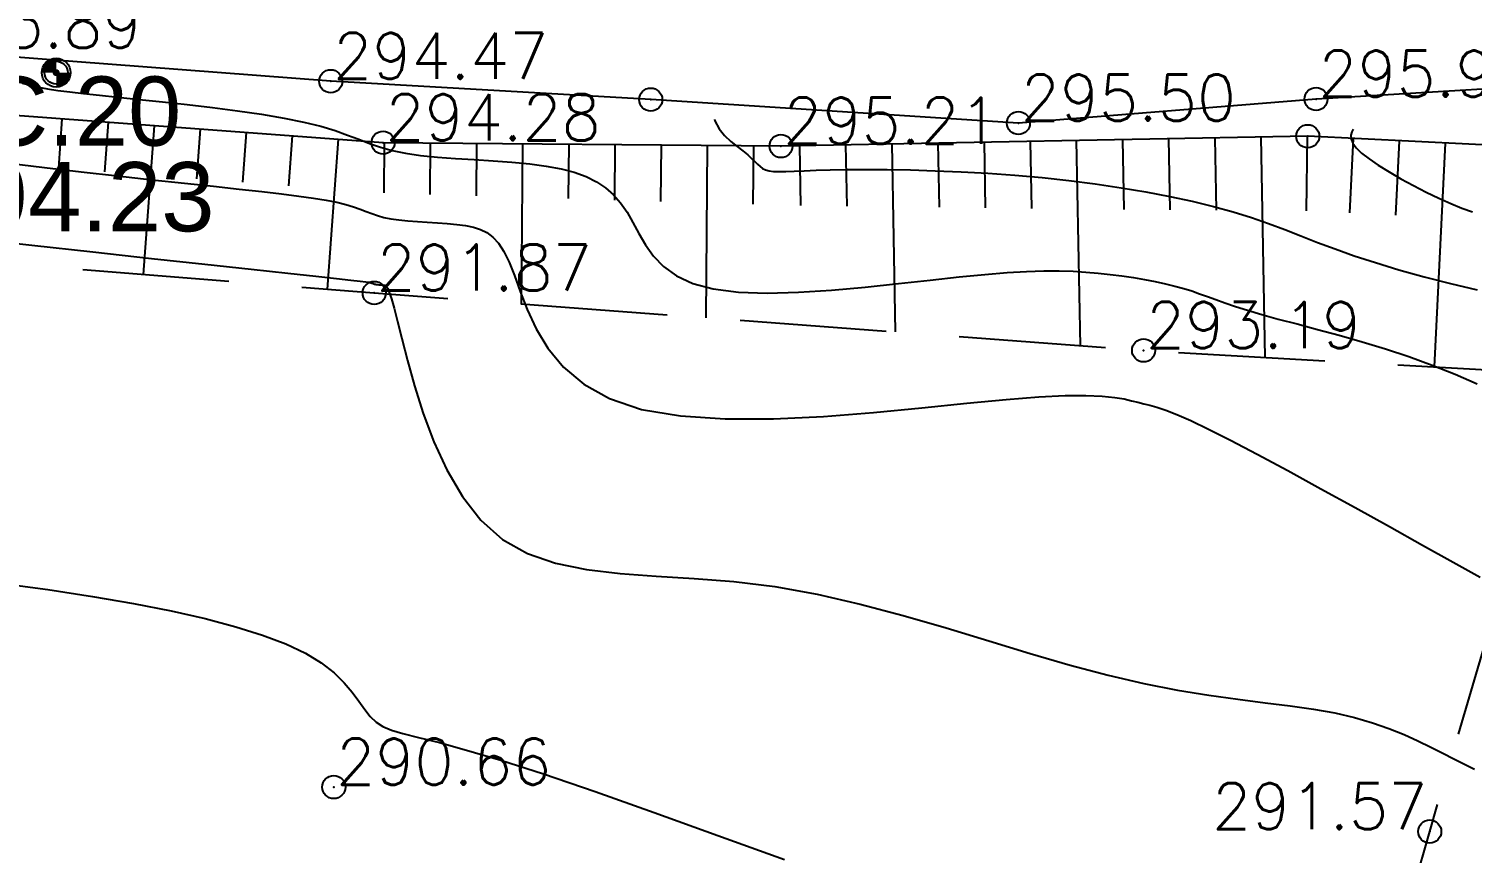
# Model space of a CAD drawing. Header units: millimetres. Extents: x 524954 to 526204, y 9523489 to 9524010.
# Drawn here: x 525847.36 to 525878.64, y 9523775.01 to 9523792.87 of the extents above; entities that cross this region are included whole.
import ezdxf
from ezdxf.enums import TextEntityAlignment as Align

# ---------------------------------------------------------------- set-up
doc = ezdxf.new("R2010")
doc.units = ezdxf.units.MM
doc.header["$PDMODE"] = 32
doc.header["$PDSIZE"] = 0.5
doc.linetypes.add('CACHE2', pattern=[4.7625, 3.175, -1.5875])
for name, color, linetype in [('Bas_Talus', 40, 'CACHE2'), ('Borde_Piste', 7, 'CACHE2'), ('CN_01_00', 3, 'Continuous'), ('CN_02_00', 4, 'Continuous'), ('CN_05_00', 6, 'Continuous'), ('Haut_Talus', 30, 'Continuous'), ('Talus', 2, 'Continuous'), ('TopoAlt', 3, 'Continuous'), ('TopoAlt polygo', 7, 'Continuous'), ('TOPOJIS', 7, 'Continuous'), ('TOPOJIS polygo', 1, 'Continuous'), ('TopoMat polygo', 1, 'Continuous')]:
    doc.layers.add(name, color=color, linetype=linetype)
doc.layers.add('Trottoir', color=7, linetype='Continuous', true_color=0xff6666)
doc.styles.add('Arial 1.0', font='arial.ttf', dxfattribs={"width": 0.99, "height": 1})
doc.styles.add('Simplex 1.0', font='Simplex.shx', dxfattribs={"width": 0.99, "height": 1})

# ---------------------------------------------------------------- blocks, each defined once
blk = doc.blocks.new('TCPOINT M')
at = {"color": 0}
blk.add_point((0, 0), dxfattribs=at)
at = {"layer": 'TopoAlt', "style": 'Simplex 1.0', "width": 0.99}
blk.add_attdef('ALT', (0.15, 0.15), '', height=1, dxfattribs=at)
blk = doc.blocks.new('TCPOINT polygo')
at = {"color": 0, "const_width": 0.075}
blk.add_lwpolyline([(0, 0.0375, 1), (0, -0.0375, 1)], format="xyb", close=True, dxfattribs=at)
at = {"color": 0}
blk.add_point((0, 0), dxfattribs=at)
at = {"layer": 'TopoAlt polygo', "style": 'Arial 1.0', "width": 0.99}
blk.add_attdef('ALT', (0.15, 0.15), '', height=2, dxfattribs=at)
at = {"layer": 'TopoMat polygo', "style": 'Arial 1.0', "width": 0.99}
blk.add_attdef('MAT', text='', height=2, dxfattribs=at).set_placement((0.15, -2.5), align=Align.TOP_LEFT)
blk = doc.blocks.new('t014')
at = {"color": 0, "const_width": 1.249375}
for points in [[(0, 0.625313, 0.414214), (-0.625313, 0, 1)], [(0, -0.625312, 0.414214), (0.625313, 0, 0.414214)]]:
    blk.add_lwpolyline(points, format="xyb", dxfattribs=at)
at = {"color": 0}
blk.add_circle((0, 0), 1.25, dxfattribs=at)

msp = doc.modelspace()

# ---------------------------------------------------------------- linework, layer by layer
at = {"layer": 'Bas_Talus', "flags": 128}
msp.add_lwpolyline([(525839.037, 9523788.415), (525854.848, 9523787.148), (525871.519, 9523785.902), (525879.904, 9523785.426)], dxfattribs=at)
at = {"layer": 'Borde_Piste', "flags": 128}
msp.add_lwpolyline([(525874.373, 9523763.858), (525877.72, 9523775.477), (525882.053, 9523790.199)], dxfattribs=at)
at = {"layer": 'CN_01_00', "flags": 128}
for points, elevation in [([(525846.927, 9523789.957), (525847.705, 9523789.863), (525848.498, 9523789.772), (525849.282, 9523789.684), (525850.036, 9523789.601), (525850.736, 9523789.526), (525851.365, 9523789.459), (525851.922, 9523789.399), (525852.413, 9523789.345), (525852.842, 9523789.295), (525853.214, 9523789.248), (525853.535, 9523789.203), (525853.809, 9523789.158), (525854.04, 9523789.112), (525854.234, 9523789.064), (525854.399, 9523789.014), (525854.543, 9523788.963), (525854.672, 9523788.914), (525854.795, 9523788.868), (525854.92, 9523788.824), (525855.055, 9523788.786), (525855.206, 9523788.754), (525855.381, 9523788.729), (525855.575, 9523788.71), (525855.783, 9523788.694), (525855.998, 9523788.68), (525856.216, 9523788.666), (525856.431, 9523788.651), (525856.636, 9523788.631), (525856.826, 9523788.607), (525856.997, 9523788.574), (525857.15, 9523788.526), (525857.29, 9523788.457), (525857.418, 9523788.358), (525857.539, 9523788.223), (525857.655, 9523788.045), (525857.77, 9523787.815), (525857.887, 9523787.528), (525858.012, 9523787.18), (525858.162, 9523786.787), (525858.355, 9523786.369), (525858.611, 9523785.948), (525858.948, 9523785.542), (525859.387, 9523785.173), (525859.945, 9523784.86), (525860.642, 9523784.625), (525861.488, 9523784.482), (525862.452, 9523784.42), (525863.497, 9523784.422), (525864.581, 9523784.474), (525865.667, 9523784.558), (525866.715, 9523784.658), (525867.686, 9523784.758), (525868.54, 9523784.841), (525869.248, 9523784.895), (525869.819, 9523784.922), (525870.271, 9523784.925), (525870.623, 9523784.911), (525870.893, 9523784.884), (525871.1, 9523784.85), (525871.261, 9523784.813), (525871.396, 9523784.778), (525871.522, 9523784.748), (525871.655, 9523784.716), (525871.809, 9523784.673), (525871.998, 9523784.609), (525872.238, 9523784.514), (525872.542, 9523784.381), (525872.926, 9523784.198), (525873.403, 9523783.957), (525873.982, 9523783.653), (525874.643, 9523783.297), (525875.358, 9523782.906), (525876.102, 9523782.496), (525876.846, 9523782.084), (525877.564, 9523781.684), (525878.229, 9523781.315), (525878.815, 9523780.991)], 293), ([(525846.734, 9523780.862), (525847.772, 9523780.719), (525848.74, 9523780.571), (525849.632, 9523780.417), (525850.448, 9523780.257), (525851.186, 9523780.09), (525851.847, 9523779.915), (525852.43, 9523779.733), (525852.933, 9523779.541), (525853.356, 9523779.34), (525853.701, 9523779.13), (525853.977, 9523778.916), (525854.197, 9523778.702), (525854.373, 9523778.495), (525854.518, 9523778.301), (525854.644, 9523778.124), (525854.763, 9523777.97), (525854.888, 9523777.845), (525855.033, 9523777.751), (525855.22, 9523777.676), (525855.471, 9523777.603), (525855.81, 9523777.517), (525856.262, 9523777.403), (525856.848, 9523777.243), (525857.592, 9523777.023), (525858.519, 9523776.727), (525859.639, 9523776.345), (525860.914, 9523775.893), (525862.297, 9523775.393), (525863.737, 9523774.869)], 291)]:
    msp.add_lwpolyline(points, dxfattribs=dict(at, elevation=elevation))
at = {"layer": 'CN_02_00', "flags": 128}
for points, elevation in [([(525847.225, 9523791.694), (525847.391, 9523791.648), (525847.57, 9523791.607), (525847.767, 9523791.571), (525847.991, 9523791.537), (525848.249, 9523791.504), (525848.547, 9523791.469), (525848.893, 9523791.432), (525849.294, 9523791.39), (525849.753, 9523791.343), (525850.259, 9523791.29), (525850.794, 9523791.23), (525851.341, 9523791.165), (525851.884, 9523791.095), (525852.407, 9523791.019), (525852.893, 9523790.937), (525853.324, 9523790.85), (525853.691, 9523790.759), (525854.002, 9523790.665), (525854.272, 9523790.57), (525854.516, 9523790.477), (525854.748, 9523790.389), (525854.984, 9523790.308), (525855.237, 9523790.236), (525855.523, 9523790.176), (525855.852, 9523790.128), (525856.218, 9523790.092), (525856.609, 9523790.062), (525857.016, 9523790.036), (525857.427, 9523790.01), (525857.831, 9523789.98), (525858.217, 9523789.944), (525858.576, 9523789.897), (525858.897, 9523789.837), (525859.183, 9523789.762), (525859.437, 9523789.669), (525859.661, 9523789.558), (525859.858, 9523789.427), (525860.033, 9523789.275), (525860.188, 9523789.099), (525860.326, 9523788.899), (525860.452, 9523788.675), (525860.58, 9523788.435), (525860.724, 9523788.189), (525860.898, 9523787.947), (525861.118, 9523787.721), (525861.398, 9523787.52), (525861.752, 9523787.354), (525862.196, 9523787.234), (525862.738, 9523787.167), (525863.362, 9523787.146), (525864.043, 9523787.164), (525864.76, 9523787.21), (525865.489, 9523787.275), (525866.208, 9523787.351), (525866.893, 9523787.427), (525867.521, 9523787.497), (525868.076, 9523787.55), (525868.56, 9523787.589), (525868.985, 9523787.613), (525869.358, 9523787.625), (525869.69, 9523787.626), (525869.991, 9523787.617), (525870.269, 9523787.601), (525870.535, 9523787.578), (525870.795, 9523787.55), (525871.051, 9523787.517), (525871.3, 9523787.48), (525871.541, 9523787.44), (525871.772, 9523787.396), (525871.992, 9523787.348), (525872.198, 9523787.298), (525872.389, 9523787.245), (525872.565, 9523787.19), (525872.734, 9523787.132), (525872.904, 9523787.07), (525873.083, 9523787.004), (525873.282, 9523786.932), (525873.508, 9523786.856), (525873.771, 9523786.772), (525874.079, 9523786.681), (525874.439, 9523786.583), (525874.844, 9523786.475), (525875.287, 9523786.358), (525875.76, 9523786.23), (525876.253, 9523786.089), (525876.759, 9523785.936), (525877.269, 9523785.769), (525877.774, 9523785.586), (525878.268, 9523785.389), (525878.745, 9523785.181)], 294), ([(525876.062, 9523790.694), (525876.033, 9523790.639), (525876.013, 9523790.564), (525876.019, 9523790.483), (525876.055, 9523790.393), (525876.128, 9523790.292), (525876.243, 9523790.179), (525876.405, 9523790.052), (525876.606, 9523789.914), (525876.84, 9523789.769), (525877.096, 9523789.622), (525877.366, 9523789.475), (525877.642, 9523789.335), (525877.915, 9523789.204), (525878.176, 9523789.086), (525878.419, 9523788.985), (525878.647, 9523788.902)], 296), ([(525846.112, 9523788.329), (525847.432, 9523788.182), (525848.753, 9523788.037), (525850.02, 9523787.897), (525851.179, 9523787.77), (525852.178, 9523787.661), (525852.976, 9523787.575), (525853.585, 9523787.508), (525854.032, 9523787.459), (525854.343, 9523787.425), (525854.545, 9523787.402), (525854.663, 9523787.388), (525854.725, 9523787.38), (525854.755, 9523787.374), (525854.778, 9523787.368), (525854.797, 9523787.362), (525854.813, 9523787.357), (525854.828, 9523787.351), (525854.842, 9523787.346), (525854.857, 9523787.341), (525854.872, 9523787.336), (525854.89, 9523787.333), (525854.91, 9523787.33), (525854.932, 9523787.328), (525854.956, 9523787.326), (525854.981, 9523787.324), (525855.006, 9523787.323), (525855.03, 9523787.321), (525855.054, 9523787.319), (525855.076, 9523787.316), (525855.096, 9523787.31), (525855.117, 9523787.29), (525855.143, 9523787.244), (525855.175, 9523787.158), (525855.219, 9523787.019), (525855.277, 9523786.815), (525855.353, 9523786.532), (525855.449, 9523786.157), (525855.57, 9523785.685), (525855.721, 9523785.136), (525855.909, 9523784.539), (525856.141, 9523783.922), (525856.422, 9523783.312), (525856.759, 9523782.737), (525857.158, 9523782.227), (525857.626, 9523781.808), (525858.168, 9523781.5), (525858.778, 9523781.289), (525859.45, 9523781.152), (525860.179, 9523781.067), (525860.957, 9523781.01), (525861.779, 9523780.96), (525862.639, 9523780.892), (525863.53, 9523780.784), (525864.444, 9523780.62), (525865.375, 9523780.407), (525866.311, 9523780.158), (525867.243, 9523779.888), (525868.163, 9523779.61), (525869.06, 9523779.337), (525869.926, 9523779.083), (525870.75, 9523778.862), (525871.526, 9523778.683), (525872.252, 9523778.543), (525872.931, 9523778.432), (525873.563, 9523778.343), (525874.151, 9523778.269), (525874.696, 9523778.2), (525875.199, 9523778.128), (525875.663, 9523778.047), (525876.088, 9523777.948), (525876.477, 9523777.835), (525876.835, 9523777.711), (525877.163, 9523777.579), (525877.465, 9523777.444), (525877.743, 9523777.308), (525878.002, 9523777.175), (525878.245, 9523777.05), (525878.473, 9523776.935), (525878.691, 9523776.83)], 292)]:
    msp.add_lwpolyline(points, dxfattribs=dict(at, elevation=elevation))
at = {"layer": 'CN_05_00', "elevation": 295, "flags": 128}
msp.add_lwpolyline([(525862.219, 9523790.912), (525862.228, 9523790.878), (525862.32, 9523790.705), (525862.441, 9523790.558), (525862.576, 9523790.432), (525862.713, 9523790.323), (525862.838, 9523790.227), (525862.941, 9523790.14), (525863.024, 9523790.063), (525863.092, 9523789.995), (525863.152, 9523789.936), (525863.208, 9523789.886), (525863.265, 9523789.846), (525863.33, 9523789.815), (525863.408, 9523789.794), (525863.503, 9523789.782), (525863.622, 9523789.778), (525863.768, 9523789.781), (525863.947, 9523789.788), (525864.164, 9523789.797), (525864.423, 9523789.807), (525864.729, 9523789.816), (525865.088, 9523789.823), (525865.501, 9523789.825), (525865.964, 9523789.822), (525866.467, 9523789.813), (525867.004, 9523789.797), (525867.565, 9523789.773), (525868.144, 9523789.74), (525868.731, 9523789.699), (525869.32, 9523789.647), (525869.902, 9523789.584), (525870.473, 9523789.512), (525871.03, 9523789.429), (525871.568, 9523789.339), (525872.085, 9523789.24), (525872.575, 9523789.134), (525873.036, 9523789.022), (525873.464, 9523788.903), (525873.856, 9523788.78), (525874.224, 9523788.653), (525874.577, 9523788.52), (525874.928, 9523788.384), (525875.289, 9523788.244), (525875.67, 9523788.1), (525876.084, 9523787.953), (525876.543, 9523787.804), (525877.052, 9523787.652), (525877.601, 9523787.5), (525878.172, 9523787.352), (525878.75, 9523787.212)], dxfattribs=at)
at = {"layer": 'Haut_Talus', "flags": 128}
msp.add_lwpolyline([(525882.053, 9523790.199), (525875.076, 9523790.543), (525863.662, 9523790.331), (525855.04, 9523790.404), (525839.776, 9523791.534)], dxfattribs=at)
at = {"layer": 'Talus'}
for p, q in [((525848.082, 9523790.919), (525848.003, 9523789.849)), ((525849.08, 9523790.845), (525849, 9523789.773)), ((525850.077, 9523790.772), (525849.839, 9523787.549)), ((525851.074, 9523790.698), (525850.995, 9523789.622)), ((525852.071, 9523790.624), (525851.992, 9523789.546)), ((525853.069, 9523790.55), (525852.989, 9523789.47)), ((525854.066, 9523790.477), (525853.826, 9523787.23)), ((525855.063, 9523790.404), (525855.054, 9523789.314)), ((525856.063, 9523790.396), (525856.054, 9523789.284)), ((525857.063, 9523790.387), (525857.054, 9523789.253)), ((525858.063, 9523790.379), (525858.034, 9523786.91)), ((525859.063, 9523790.37), (525859.053, 9523789.192)), ((525860.063, 9523790.362), (525860.053, 9523789.161)), ((525865.063, 9523790.357), (525865.087, 9523789.031)), ((525866.063, 9523790.376), (525866.138, 9523786.304)), ((525867.062, 9523790.394), (525867.088, 9523789.006)), ((525868.062, 9523790.413), (525868.089, 9523788.993)), ((525869.062, 9523790.431), (525869.089, 9523788.981)), ((525870.062, 9523790.45), (525870.144, 9523786.004)), ((525871.062, 9523790.468), (525871.09, 9523788.955)), ((525872.062, 9523790.487), (525872.09, 9523788.947)), ((525873.061, 9523790.505), (525873.09, 9523788.94)), ((525874.061, 9523790.524), (525874.15, 9523785.752)), ((525875.061, 9523790.542), (525875.041, 9523788.93)), ((525876.06, 9523790.494), (525875.98, 9523788.882)), ((525877.059, 9523790.445), (525876.979, 9523788.83)), ((525878.057, 9523790.396), (525877.818, 9523785.544)), ((525861.063, 9523790.353), (525861.053, 9523789.131)), ((525862.063, 9523790.345), (525862.031, 9523786.611)), ((525863.063, 9523790.337), (525863.052, 9523789.07)), ((525864.063, 9523790.339), (525864.087, 9523789.044))]:
    msp.add_line(p, q, dxfattribs=at)
at = {"layer": 'Trottoir', "flags": 128}
msp.add_lwpolyline([(525911.085, 9523793.428), (525906.321, 9523792.844), (525900.494, 9523792.338), (525894.562, 9523791.839), (525886.49, 9523791.502), (525879.099, 9523791.58), (525875.256, 9523791.35), (525868.808, 9523790.83), (525860.84, 9523791.337), (525853.905, 9523791.734), (525845.09, 9523792.412), (525837.656, 9523793.061), (525829.276, 9523794.015), (525822.525, 9523794.821), (525807.052, 9523797.465), (525798.435, 9523799.091), (525795.981, 9523799.369), (525792.097, 9523800.022), (525791.124, 9523800.454), (525783.535, 9523802.027), (525773.703, 9523803.861), (525752.466, 9523807.128)], dxfattribs=at)

# ---------------------------------------------------------------- block references
at = {"layer": 'TOPOJIS'}
ref = msp.add_blockref('TCPOINT M', (525845.09, 9523792.412, 293.89), dxfattribs=at)
ref.add_attrib('ALT', '293.89', (525845.14, 9523792.462, 293.89), dxfattribs={"layer": 'TopoAlt', "height": 1, "style": 'Simplex 1.0', "width": 0.99})
ref = msp.add_blockref('TCPOINT M', (525853.905, 9523791.734, 294.47), dxfattribs=at)
ref.add_attrib('ALT', '294.47', (525853.955, 9523791.784, 294.47), dxfattribs={"layer": 'TopoAlt', "height": 1, "style": 'Simplex 1.0', "width": 0.99})
ref = msp.add_blockref('TCPOINT M', (525875.256, 9523791.35, 295.91), dxfattribs=at)
ref.add_attrib('ALT', '295.91', (525875.306, 9523791.4, 295.91), dxfattribs={"layer": 'TopoAlt', "height": 1, "style": 'Simplex 1.0', "width": 0.99})
ref = msp.add_blockref('TCPOINT M', (525868.808, 9523790.83, 295.5), dxfattribs=at)
ref.add_attrib('ALT', '295.50', (525868.858, 9523790.88, 295.5), dxfattribs={"layer": 'TopoAlt', "height": 1, "style": 'Simplex 1.0', "width": 0.99})
ref = msp.add_blockref('TCPOINT M', (525855.04, 9523790.404, 294.28), dxfattribs=at)
ref.add_attrib('ALT', '294.28', (525855.09, 9523790.454, 294.28), dxfattribs={"layer": 'TopoAlt', "height": 1, "style": 'Simplex 1.0', "width": 0.99})
for p in [(525860.84, 9523791.337, 294.95), (525875.076, 9523790.543, 295.94)]:
    msp.add_blockref('TCPOINT M', p, dxfattribs=at)
ref = msp.add_blockref('TCPOINT M', (525863.662, 9523790.331, 295.21), dxfattribs=at)
ref.add_attrib('ALT', '295.21', (525863.712, 9523790.381, 295.21), dxfattribs={"layer": 'TopoAlt', "height": 1, "style": 'Simplex 1.0', "width": 0.99})
ref = msp.add_blockref('TCPOINT M', (525854.848, 9523787.148, 291.87), dxfattribs=at)
ref.add_attrib('ALT', '291.87', (525854.898, 9523787.198, 291.87), dxfattribs={"layer": 'TopoAlt', "height": 1, "style": 'Simplex 1.0', "width": 0.99})
ref = msp.add_blockref('TCPOINT M', (525871.519, 9523785.902, 293.19), dxfattribs=at)
ref.add_attrib('ALT', '293.19', (525871.569, 9523785.952, 293.19), dxfattribs={"layer": 'TopoAlt', "height": 1, "style": 'Simplex 1.0', "width": 0.99})
ref = msp.add_blockref('TCPOINT M', (525853.972, 9523776.44, 290.66), dxfattribs=at)
ref.add_attrib('ALT', '290.66', (525854.022, 9523776.49, 290.66), dxfattribs={"layer": 'TopoAlt', "height": 1, "style": 'Simplex 1.0', "width": 0.99})
ref = msp.add_blockref('TCPOINT M', (525877.72, 9523775.477, 291.57), dxfattribs=at)
ref.add_attrib('ALT', '291.57', dxfattribs={"layer": 'TopoAlt', "height": 1, "style": 'Simplex 1.0', "width": 0.99}).set_placement((525877.67, 9523775.527, 291.57), align=Align.RIGHT)
at = {"layer": 'TOPOJIS polygo', "xscale": 0.25, "yscale": 0.25, "zscale": 0.25}
msp.add_blockref('t014', (525847.956, 9523791.921, 294.227), dxfattribs=at)
at = {"layer": 'TOPOJIS polygo'}
ref = msp.add_blockref('TCPOINT polygo', (525847.956, 9523791.921, 294.23), dxfattribs=at)
ref.add_attrib('MAT', 'SC.20', (525844.902, 9523790.338, 294.23), dxfattribs={"layer": 'TopoMat polygo', "height": 1.5, "style": 'Arial 1.0', "width": 0.99})
ref.add_attrib('ALT', '294.23', dxfattribs={"layer": 'TopoAlt polygo', "height": 1.5, "style": 'Arial 1.0', "width": 0.99}).set_placement((525845.042, 9523789.983, 294.23), align=Align.TOP_LEFT)

doc.saveas('drawing.dxf')
